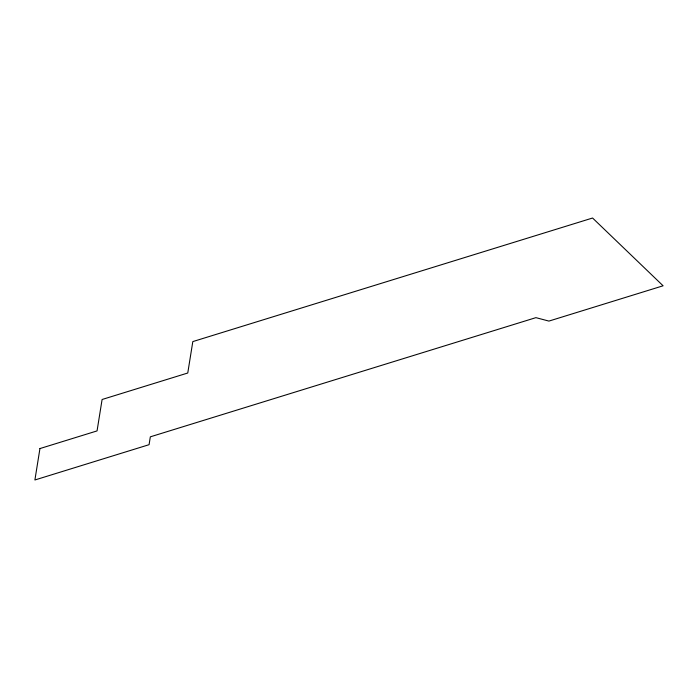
<?xml version="1.0" encoding="UTF-8"?>
<svg xmlns="http://www.w3.org/2000/svg" width="698" height="698" viewBox="0 0 698 698"><rect width="100%" height="100%" fill="white"/><g stroke="black" fill="none" stroke-linecap="round" stroke-linejoin="round"><path stroke-width="1.05" d="M39.943 448.561L34.9 479.98L149.075 444.687L150.332 436.835L535.916 317.651L548.925 321.089L663.1 285.796L592.576 218.02L192.814 341.592L187.762 373.011L102.1 399.492L97.057 430.91L39.943 448.561"/></g></svg>
